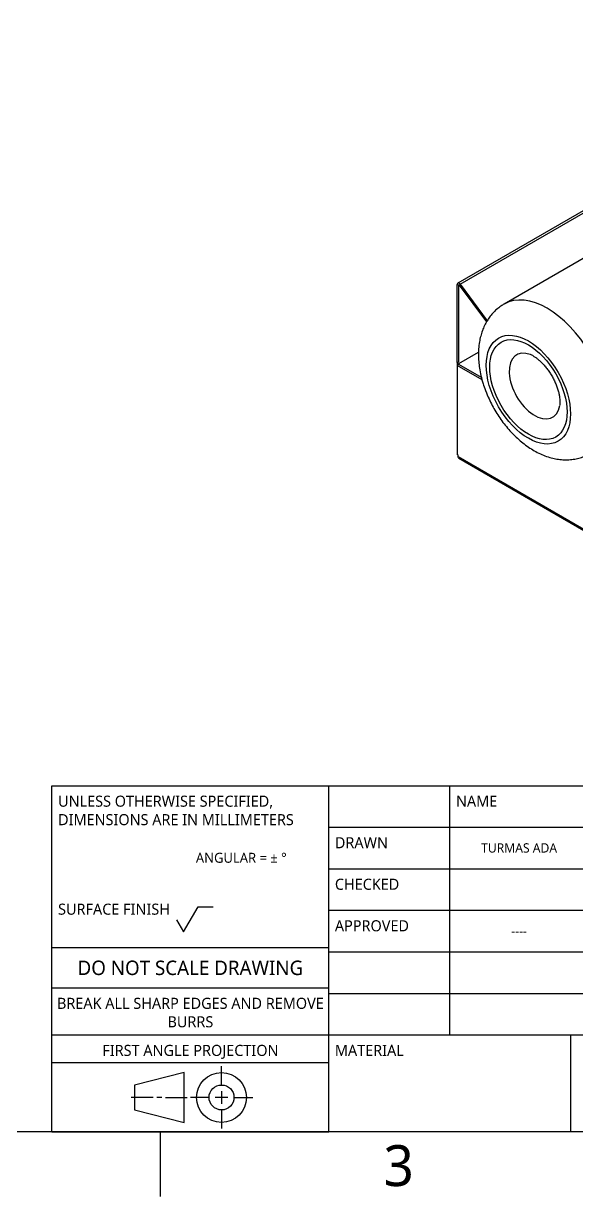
# Model space of a CAD drawing. Extents: x 1 to 420, y 0 to 296.
# Drawn here: x 190.4 to 271.6, y 0.5 to 172.7 of the extents above; entities that cross this region are included whole.
import ezdxf

# ---------------------------------------------------------------- set-up
doc = ezdxf.new("R2010")
doc.units = 0
doc.header["$LTSCALE"] = 12.7
for name, color, linetype in [('BORDER_FRAME', 7, 'CONTINUOUS'), ('BORDER_ZONES', 7, 'CONTINUOUS'), ('TANGENT_LINES', 7, 'CONTINUOUS'), ('TITLE_BLOCK', 7, 'CONTINUOUS'), ('VISIBLE', 7, 'CONTINUOUS')]:
    doc.layers.add(name, color=color, linetype=linetype)
doc.styles.add('ONSHAPE-STANDARD', font='NotoSans-Regular.ttf')
doc.styles.add('ONSHAPE-STANDARD-FIELDS', font='')
doc.styles.get('ONSHAPE-STANDARD-FIELDS').set_extended_font_data('Noto Sans')

msp = doc.modelspace()

# ---------------------------------------------------------------- linework, layer by layer
at = {"layer": 'BORDER_FRAME'}
msp.add_line((410.5, 10), (10.5, 10), dxfattribs=at)
at = {"layer": 'BORDER_ZONES'}
msp.add_line((210.5, 10), (210.5, 0.5), dxfattribs=at)
at = {"layer": 'TANGENT_LINES'}
for p, q in [((254.5319, 134.392), (320.5285, 172.4952)), ((254.3169, 134.2376), (254.0812, 134.3737)), ((254.4011, 134.241), (254.5319, 134.392)), ((254.3169, 134.2376), (254.3711, 134.2689)), ((288.5654, 89.2235), (254.2452, 109.0383))]:
    msp.add_line(p, q, dxfattribs=at)
msp.add_ellipse((267.3064, 120.5224), major_axis=(6.3284, -10.9611), ratio=0.57735027, start_param=0.00023718, end_param=3.14170366, dxfattribs=at)
for major_axis in [(4.3735, -7.5752), (4.0169, -6.9574)]:
    msp.add_ellipse((264.5419, 118.9263), major_axis=major_axis, ratio=0.57735027, dxfattribs=at)
at = {"layer": 'TITLE_BLOCK'}
for p, q in [((194.6, 10), (194.6, 60.8)), ((194.6, 60.8), (235.24, 60.8)), ((235.24, 10), (235.24, 60.8)), ((235.24, 60.8), (306.36, 60.8)), ((253.02, 24.224), (253.02, 60.8)), ((235.24, 54.704), (306.36, 54.704)), ((235.24, 48.608), (306.36, 48.608)), ((213.904, 39.3298), (216.0376, 43.0253)), ((216.0376, 43.0253), (218.2728, 43.0253)), ((235.24, 42.512), (306.36, 42.512)), ((212.888, 41.0896), (213.904, 39.3298)), ((194.6, 37.0256), (235.24, 37.0256)), ((235.24, 36.416), (306.36, 36.416)), ((194.6, 31.1328), (235.24, 31.1328)), ((235.24, 30.32), (306.36, 30.32)), ((194.6, 24.224), (235.24, 24.224)), ((235.24, 24.224), (306.36, 24.224)), ((270.8, 10), (270.8, 24.224)), ((194.6, 20.16), (235.24, 20.16)), ((219.492, 16.8682), (219.492, 19.6114)), ((214.0056, 18.697), (206.6904, 16.8682)), ((214.0056, 11.3818), (214.0056, 18.697)), ((206.6904, 16.8682), (206.6904, 13.2106)), ((219.492, 15.9538), (219.492, 14.125)), ((209.4336, 15.0394), (206.2332, 15.0394)), ((210.7138, 15.0394), (209.9822, 15.0394)), ((211.2624, 15.0394), (214.4628, 15.0394)), ((217.6632, 15.0394), (214.92, 15.0394)), ((220.4064, 15.0394), (218.5776, 15.0394)), ((221.3208, 15.0394), (224.064, 15.0394)), ((206.6904, 13.2106), (214.0056, 11.3818)), ((219.492, 13.2106), (219.492, 10.4674)), ((194.6, 10), (235.24, 10))]:
    msp.add_line(p, q, dxfattribs=at)
for radius in [3.6576, 1.8288]:
    msp.add_circle((219.492, 15.0394), radius, dxfattribs=at)
at = {"layer": 'VISIBLE'}
for p, q in [((320.1627, 172.6646), (254.1661, 134.5614)), ((309.4845, 159.4886), (260.9781, 131.4835)), ((254.0812, 122.8942), (254.0812, 134.3737)), ((254.5319, 134.392), (258.503, 129.0423)), ((254.3169, 123.0031), (254.3169, 134.2376)), ((254.4011, 134.241), (258.3902, 128.8672)), ((254.3169, 122.7582), (257.2252, 124.4373)), ((257.2277, 124.712), (257.2166, 124.4375)), ((254.0812, 122.8942), (254.2933, 123.0167)), ((254.0812, 122.8942), (254.0812, 122.486)), ((254.3169, 122.7582), (254.0812, 122.8942)), ((254.3169, 122.6221), (254.0812, 122.486)), ((254.0812, 122.486), (254.0812, 109.3959)), ((257.7396, 120.3738), (254.0812, 122.486)), ((254.3169, 122.7582), (254.3169, 122.6221)), ((257.6504, 120.6975), (254.3169, 122.6221)), ((257.6474, 120.6971), (257.7315, 120.3727)), ((254.2452, 109.3012), (254.0812, 109.3959)), ((254.2452, 109.0383), (254.2452, 109.3012)), ((254.3301, 108.8506), (288.6503, 89.0358))]:
    msp.add_line(p, q, dxfattribs=at)
msp.add_arc((263.7135, 121.1737), 3.102, 59.628117, 68.697377, dxfattribs=at)
for centre, major_axis, start_param, end_param in [((254.3711, 134.2063), (0.205, -0.3551), 1.76819189, 3.92699082), ((254.3711, 134.2063), (0.0383, -0.0664), 1.76819189, 3.92699082), ((265.4557, 119.4539), (2.6416, -4.5753), 2.52612809, 6.90156294)]:
    msp.add_ellipse(centre, major_axis=major_axis, ratio=0.57735027, start_param=start_param, end_param=end_param, dxfattribs=at)
at = {"layer": 'VISIBLE', "extrusion": (0, 0, -1)}
msp.add_ellipse((254.5351, 109.2057), major_axis=(-0.205, -0.3551), ratio=0.57735027, start_param=0, end_param=0.78539816, dxfattribs=at)
at = {"layer": 'VISIBLE'}
for points, knots in [([(260.9767, 131.4827), (260.8226, 131.3898), (260.4868, 131.1876), (259.8637, 130.7014), (259.3208, 130.1671), (258.8207, 129.5536), (258.599, 129.2069), (258.4957, 129.0453)], [0, 0, 0, 0, 0.17980857, 0.39160178, 0.60312142, 0.81509558, 1, 1, 1, 1]), ([(258.3897, 128.8674), (258.2636, 128.6332), (258.0091, 128.1601), (257.7092, 127.3892), (257.4712, 126.5344), (257.3123, 125.7667), (257.2301, 124.7779), (257.2281, 124.7223), (257.2277, 124.712)], [0, 0, 0, 0, 0.18407277, 0.37176718, 0.56254841, 0.75686933, 0.95490691, 1, 1, 1, 1]), ([(258.4957, 129.0453), (258.4514, 128.9712), (258.397, 128.8803), (258.3908, 128.8694), (258.3897, 128.8674)], [0, 0, 0, 0, 0.81521303, 1, 1, 1, 1]), ([(257.2166, 124.4375), (257.2128, 124.239), (257.2041, 123.7929), (257.27, 122.7754), (257.3826, 121.8871), (257.6154, 120.8202), (257.6411, 120.721), (257.6474, 120.6971)], [0, 0, 0, 0, 0.19276179, 0.43306114, 0.676369, 0.92185665, 1, 1, 1, 1]), ([(265.2819, 123.85), (265.3349, 123.8189), (265.4644, 123.7428), (265.8206, 123.495), (266.185, 123.1913), (266.5793, 122.8145), (266.973, 122.3804), (267.3599, 121.8927), (267.7276, 121.3616), (268.0669, 120.798), (268.3691, 120.2146), (268.6275, 119.6256), (268.8373, 119.0456), (268.996, 118.4893), (269.1039, 117.9725), (269.1635, 117.5051), (269.1822, 117.1138), (269.1652, 116.7833), (269.1482, 116.6685), (269.1412, 116.6215)], [0, 0, 0, 0, 0.03794999, 0.09293815, 0.15169862, 0.21366791, 0.27819204, 0.34462189, 0.4123111, 0.48061428, 0.54888336, 0.61642813, 0.68256628, 0.74660876, 0.80783595, 0.86548567, 0.91873594, 0.96667314, 1, 1, 1, 1]), ([(257.7315, 120.3727), (257.7849, 120.1847), (257.9087, 119.7488), (258.1784, 118.9039), (258.6461, 117.8102), (258.6488, 117.8043), (258.6489, 117.8041)], [0, 0, 0, 0, 0.27072514, 0.62806814, 0.98671373, 1, 1, 1, 1]), ([(258.6489, 117.8041), (258.7991, 117.4813), (259.0997, 116.8352), (259.6208, 115.8975), (260.1896, 114.9889), (260.8084, 114.1169), (261.473, 113.2862), (262.1813, 112.5021), (262.9311, 111.7699), (263.7202, 111.0955), (264.5467, 110.4852), (265.4066, 109.9467), (266.2976, 109.4882), (267.2002, 109.1207), (268.1248, 108.8503), (268.942, 108.6941), (269.8445, 108.6137), (270.7111, 108.6381), (271.5539, 108.759), (272.3424, 108.9668), (273.0963, 109.2653), (273.4651, 109.4681), (273.6366, 109.5624)], [0, 0, 0, 0, 0.05293315, 0.10596028, 0.15898233, 0.21192993, 0.26474361, 0.31737652, 0.3697902, 0.42195398, 0.47384105, 0.52541946, 0.57662006, 0.6273145, 0.67737578, 0.72414023, 0.77267862, 0.82048144, 0.86756529, 0.91403788, 0.96002402, 1, 1, 1, 1])]:
    msp.add_open_spline(points, degree=3, knots=knots, dxfattribs=at)

# ---------------------------------------------------------------- texts
at = {"layer": 'BORDER_ZONES', "insert": (245.5, 5), "char_height": 6, "attachment_point": 5, "style": 'ONSHAPE-STANDARD'}
msp.add_mtext('3', dxfattribs=at)
at = {"layer": 'TITLE_BLOCK'}
for s, insert, char_height, width, attachment_point, style in [('UNLESS OTHERWISE SPECIFIED, DIMENSIONS ARE IN MILLIMETERS', (195.4941, 59.337), 1.6256, 39.8272, 1, 'ONSHAPE-STANDARD'), ('NAME', (253.9141, 59.337), 1.6256, 19.9136, 1, 'ONSHAPE-STANDARD'), ('DRAWN', (236.1341, 53.241), 1.6256, 17.4244, 1, 'ONSHAPE-STANDARD'), ('TURMAS ADA', (263.18, 51.656), 1.3655, 20.32, 5, 'ONSHAPE-STANDARD-FIELDS'), ('^JANGULAR = ± °^J', (215.7247, 53.3873), 1.46304, 19.9136, 1, 'ONSHAPE-STANDARD'), ('CHECKED', (236.1341, 47.145), 1.6256, 17.4244, 1, 'ONSHAPE-STANDARD'), ('SURFACE FINISH', (195.4941, 43.4874), 1.6256, 19.9136, 1, 'ONSHAPE-STANDARD'), ('APPROVED', (236.1341, 41.049), 1.6256, 17.4244, 1, 'ONSHAPE-STANDARD'), ('----', (263.18, 39.464), 1.3655, 20.32, 5, 'ONSHAPE-STANDARD-FIELDS'), ('DO NOT SCALE DRAWING', (214.92, 35.1236), 2.11328, 39.8272, 2, 'ONSHAPE-STANDARD'), ('BREAK ALL SHARP EDGES AND REMOVE BURRS', (214.92, 29.6698), 1.6256, 39.8272, 2, 'ONSHAPE-STANDARD'), ('FIRST ANGLE PROJECTION', (214.92, 22.761), 1.6256, 39.8272, 2, 'ONSHAPE-STANDARD'), ('MATERIAL', (236.1341, 22.761), 1.6256, 34.8488, 1, 'ONSHAPE-STANDARD')]:
    msp.add_mtext(s, dxfattribs=dict(at, insert=insert, char_height=char_height, width=width, attachment_point=attachment_point, style=style))

doc.saveas('drawing.dxf')
